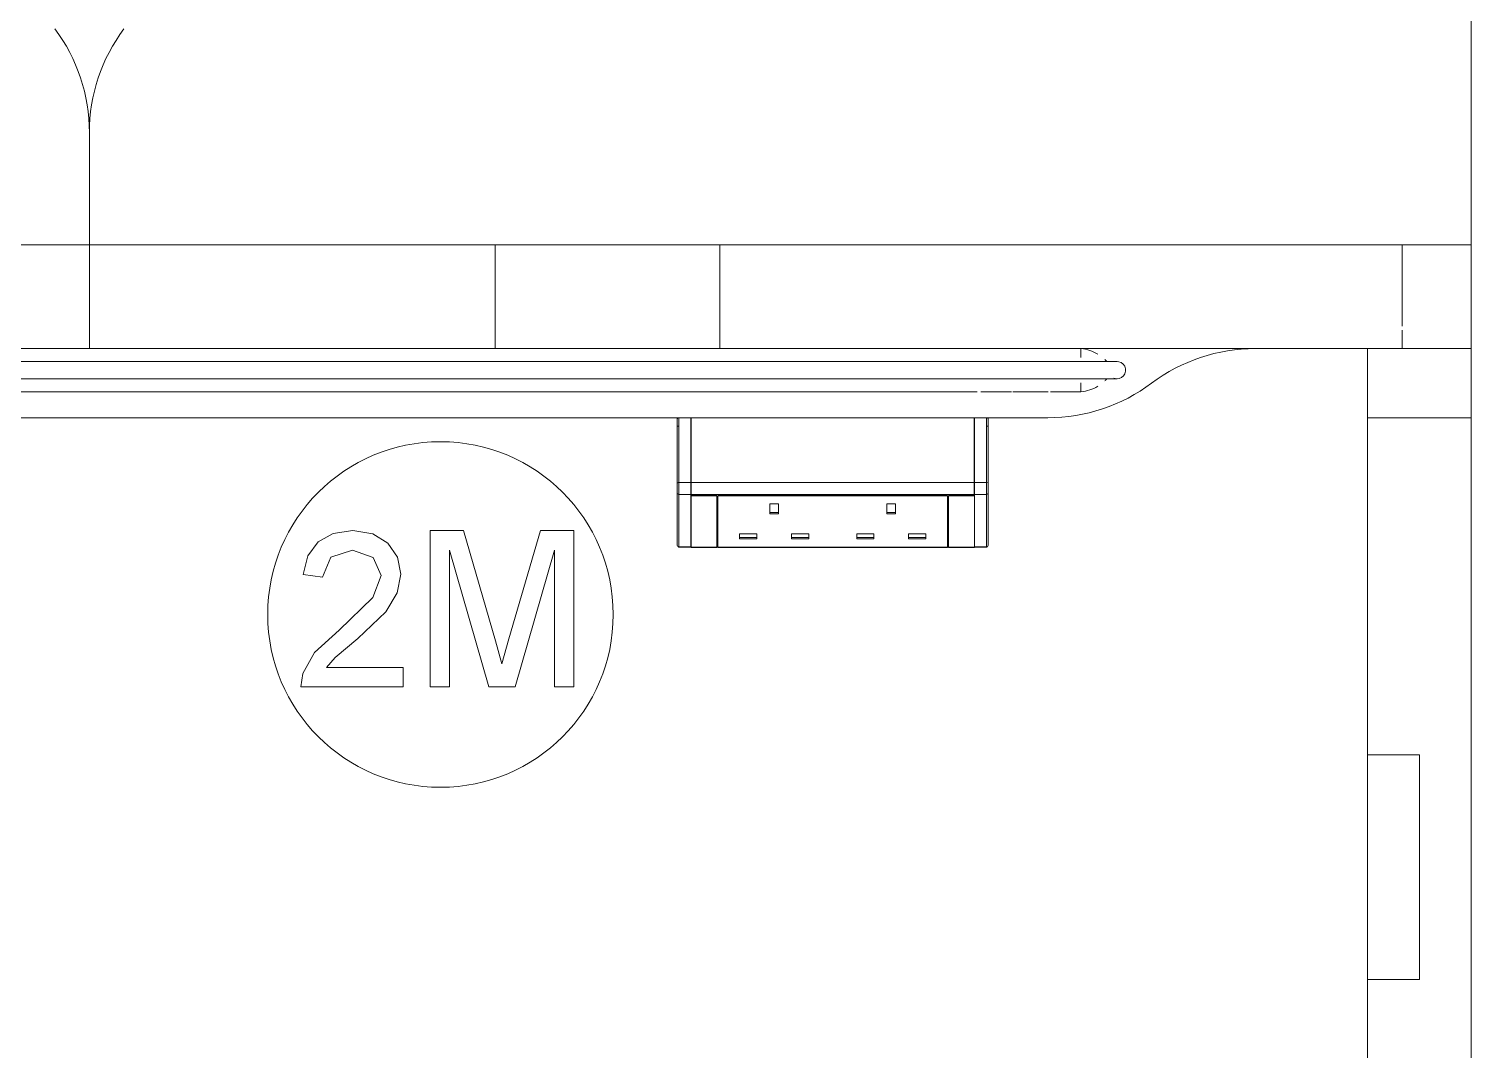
# Model space of a CAD drawing. Header units: millimetres. Extents: x 155927 to 326028, y -36033 to 97293.
# Drawn here: x 218291 to 219127, y 17704 to 18295 of the extents above; entities that cross this region are included whole.
import ezdxf

# ---------------------------------------------------------------- set-up
doc = ezdxf.new("R2010")
doc.units = ezdxf.units.MM
doc.header["$MEASUREMENT"] = 0
doc.layers.add('I-FURN', color=8, linetype='CONTINUOUS', lineweight=9)

msp = doc.modelspace()

# ---------------------------------------------------------------- linework, layer by layer
at = {"layer": 'I-FURN'}
for p, q in [((219126.52, 18109.61), (219126.52, 19509.61)), ((219126.52, 19509.61), (219126.52, 18109.61)), ((218326.52, 18234.62), (218326.52, 18109.64)), ((218326.52, 18109.64), (218326.52, 18234.62)), ((218326.52, 18109.64), (218326.52, 18234.62)), ((218326.52, 18234.62), (218326.52, 18109.64)), ((219086.52, 18169.61), (217566.52, 18169.61)), ((218091.52, 18169.61), (218561.52, 18169.61)), ((218561.52, 18169.61), (218691.52, 18169.61)), ((218561.52, 18169.61), (218561.52, 18109.64)), ((218561.52, 18169.61), (218561.52, 18109.64)), ((218691.52, 18169.61), (219126.52, 18169.61)), ((218691.52, 18169.61), (218691.52, 18109.64)), ((218691.52, 18169.61), (218691.52, 18109.64)), ((219086.52, 18169.61), (219086.52, 18122.51)), ((219086.52, 18169.61), (219086.52, 18122.51)), ((219126.52, 18169.61), (219087.04, 18169.61)), ((219126.52, 18109.61), (219126.52, 18169.61)), ((219126.52, 18169.61), (219126.52, 18109.61)), ((219086.52, 18120.19), (219086.52, 18109.61)), ((219086.52, 18120.19), (219086.52, 18109.61)), ((217759.13, 18109.61), (218883.04, 18109.61)), ((218326.52, 18109.61), (217759.13, 18109.61)), ((217802.43, 18109.64), (218840.61, 18109.64)), ((218561.52, 18109.61), (218091.52, 18109.61)), ((218883.04, 18109.61), (218326.52, 18109.61)), ((218691.52, 18109.61), (218561.52, 18109.61)), ((218883.04, 18109.61), (218691.52, 18109.61)), ((218842.65, 18109.61), (218860.37, 18109.61)), ((218861.1, 18109.64), (218866, 18109.64)), ((218866.89, 18109.61), (218881.15, 18109.61)), ((218900.61, 18109.61), (218883.04, 18109.61)), ((218900.61, 18109.61), (218883.04, 18109.61)), ((218883.04, 18109.61), (218900.61, 18109.61)), ((218883.04, 18109.61), (218900.61, 18109.61)), ((218894.98, 18109.64), (218896.04, 18109.64)), ((218900.61, 18109.61), (219126.52, 18109.61)), ((219001.52, 18109.61), (218900.61, 18109.61)), ((219001.52, 18109.61), (218900.61, 18109.61)), ((218900.61, 18109.61), (219001.52, 18109.61)), ((218900.61, 18104.43), (218900.61, 18109.61)), ((219126.52, 18109.61), (219001.52, 18109.61)), ((219126.52, 18109.61), (219001.52, 18109.61)), ((219001.52, 18109.61), (219066.52, 18109.61)), ((219126.52, 18109.61), (219001.52, 18109.61)), ((219001.52, 18109.61), (219126.52, 18109.61)), ((219066.52, 18109.61), (219086.52, 18109.61)), ((219066.52, 17874.61), (219066.52, 18109.61)), ((219066.52, 18109.61), (219066.52, 18069.61)), ((219066.52, 18109.61), (219126.52, 18109.61)), ((219066.52, 18109.61), (219126.52, 18109.61)), ((219086.52, 18109.61), (219126.52, 18109.61)), ((219126.52, 18109.61), (219126.52, 17309.61)), ((219126.52, 18069.61), (219126.52, 18109.61)), ((219126.52, 17309.61), (219126.52, 18109.61)), ((219126.52, 18109.61), (219126.52, 17309.61)), ((218840.61, 18102.11), (217802.43, 18102.11)), ((218841.48, 18102.11), (218840.61, 18102.11)), ((218844.72, 18102.11), (218841.48, 18102.11)), ((218847.95, 18102.11), (218844.72, 18102.11)), ((218851.16, 18102.11), (218847.95, 18102.11)), ((218854.36, 18102.11), (218851.16, 18102.11)), ((218857.54, 18102.11), (218854.36, 18102.11)), ((218860.69, 18102.11), (218857.54, 18102.11)), ((218863.81, 18102.11), (218860.69, 18102.11)), ((218866.89, 18102.11), (218863.81, 18102.11)), ((218869.93, 18102.11), (218866.89, 18102.11)), ((218872.92, 18102.11), (218869.93, 18102.11)), ((218875.86, 18102.11), (218872.92, 18102.11)), ((218878.75, 18102.11), (218875.86, 18102.11)), ((218881.57, 18102.11), (218878.75, 18102.11)), ((218884.33, 18102.11), (218881.57, 18102.11)), ((218887.02, 18102.11), (218884.33, 18102.11)), ((218889.63, 18102.11), (218887.02, 18102.11)), ((218892.16, 18102.11), (218889.63, 18102.11)), ((218894.62, 18102.11), (218892.16, 18102.11)), ((218896.98, 18102.11), (218894.62, 18102.11)), ((218899.26, 18102.11), (218896.98, 18102.11)), ((218901.44, 18102.11), (218899.26, 18102.11)), ((218903.53, 18102.11), (218901.44, 18102.11)), ((218905.51, 18102.11), (218903.53, 18102.11)), ((218907.39, 18102.11), (218905.51, 18102.11)), ((218909.16, 18102.11), (218907.39, 18102.11)), ((218910.83, 18102.11), (218909.16, 18102.11)), ((218912.38, 18102.11), (218910.83, 18102.11)), ((218913.82, 18102.11), (218912.38, 18102.11)), ((218915.13, 18102.11), (218913.82, 18102.11)), ((218916.34, 18102.11), (218915.13, 18102.11)), ((218917.41, 18102.11), (218916.34, 18102.11)), ((218918.37, 18102.11), (218917.41, 18102.11)), ((218919.2, 18102.11), (218918.37, 18102.11)), ((218919.91, 18102.11), (218919.2, 18102.11)), ((218920.49, 18102.11), (218919.91, 18102.11)), ((218920.94, 18102.11), (218920.49, 18102.11)), ((218921.26, 18102.11), (218920.94, 18102.11)), ((218921.46, 18102.11), (218921.26, 18102.11)), ((218921.52, 18102.11), (218921.46, 18102.11)), ((217802.43, 18092.11), (218840.61, 18092.11)), ((218840.61, 18092.11), (218843.85, 18092.11)), ((218843.85, 18092.11), (218847.08, 18092.11)), ((218847.08, 18092.11), (218850.3, 18092.11)), ((218850.3, 18092.11), (218853.5, 18092.11)), ((218853.5, 18092.11), (218856.69, 18092.11)), ((218856.69, 18092.11), (218859.84, 18092.11)), ((218859.84, 18092.11), (218862.97, 18092.11)), ((218862.97, 18092.11), (218866.06, 18092.11)), ((218866.06, 18092.11), (218869.11, 18092.11)), ((218869.11, 18092.11), (218872.12, 18092.11)), ((218872.12, 18092.11), (218875.07, 18092.11)), ((218875.07, 18092.11), (218877.97, 18092.11)), ((218877.97, 18092.11), (218880.81, 18092.11)), ((218880.81, 18092.11), (218883.59, 18092.11)), ((218883.59, 18092.11), (218886.3, 18092.11)), ((218886.3, 18092.11), (218888.93, 18092.11)), ((218888.93, 18092.11), (218891.49, 18092.11)), ((218891.49, 18092.11), (218893.96, 18092.11)), ((218893.96, 18092.11), (218896.35, 18092.11)), ((218896.35, 18092.11), (218898.65, 18092.11)), ((218898.65, 18092.11), (218900.86, 18092.11)), ((218900.61, 18084.61), (218900.61, 18089.85)), ((218900.86, 18092.11), (218902.97, 18092.11)), ((218902.97, 18092.11), (218904.98, 18092.11)), ((218904.98, 18092.11), (218906.89, 18092.11)), ((218906.89, 18092.11), (218908.7, 18092.11)), ((218908.7, 18092.11), (218910.39, 18092.11)), ((218910.39, 18092.11), (218911.97, 18092.11)), ((218911.97, 18092.11), (218913.44, 18092.11)), ((218913.44, 18092.11), (218914.79, 18092.11)), ((218914.79, 18092.11), (218916.02, 18092.11)), ((218916.02, 18092.11), (218917.14, 18092.11)), ((218917.14, 18092.11), (218918.12, 18092.11)), ((218918.12, 18092.11), (218918.99, 18092.11)), ((218918.99, 18092.11), (218919.73, 18092.11)), ((218919.73, 18092.11), (218920.34, 18092.11)), ((218920.34, 18092.11), (218920.83, 18092.11)), ((218920.83, 18092.11), (218921.19, 18092.11)), ((218921.19, 18092.11), (218921.42, 18092.11)), ((218921.42, 18092.11), (218921.52, 18092.11)), ((218921.52, 18092.11), (218921.52, 18092.11)), ((218840.61, 18084.59), (217802.43, 18084.59)), ((218860.37, 18084.61), (218842.65, 18084.61)), ((218866, 18084.59), (218861.1, 18084.59)), ((218881.71, 18084.61), (218865.85, 18084.61)), ((218900.61, 18084.61), (218883.04, 18084.61)), ((218896.04, 18084.59), (218894.98, 18084.59)), ((218667.82, 18069.61), (217771.52, 18069.61)), ((217771.52, 18069.61), (218667.82, 18069.61)), ((218666.82, 18064.62), (218666.82, 18068.62)), ((218666.82, 18068.62), (218666.82, 18031.59)), ((218666.82, 18064.62), (218667.82, 18064.62)), ((218666.82, 18026.06), (218666.82, 18064.62)), ((218674.82, 18069.62), (218667.82, 18069.62)), ((218667.82, 18032.16), (218667.82, 18069.61)), ((218667.82, 18069.61), (218674.82, 18069.61)), ((218674.82, 18032.16), (218674.82, 18069.61)), ((218838.82, 18069.62), (218674.92, 18069.62)), ((218674.92, 18069.61), (218838.82, 18069.61)), ((218674.92, 18069.61), (218674.92, 18032.16)), ((218838.82, 18032.16), (218838.82, 18069.61)), ((218845.94, 18069.62), (218838.94, 18069.62)), ((218845.94, 18069.61), (218838.94, 18069.61)), ((218838.94, 18069.61), (218838.94, 18032.16)), ((218881.52, 18069.61), (218845.94, 18069.61)), ((218845.94, 18069.61), (218881.52, 18069.61)), ((218845.94, 18069.61), (218845.94, 18032.16)), ((218845.94, 18064.62), (218846.94, 18064.62)), ((218846.94, 18068.62), (218846.94, 18068.62)), ((218846.94, 18031.59), (218846.94, 18068.62)), ((218846.94, 18068.62), (218846.94, 18064.62)), ((218846.94, 18064.62), (218846.94, 18026.06)), ((219066.52, 18069.61), (219066.52, 17349.61)), ((219066.52, 18069.61), (219126.52, 18069.61)), ((219066.52, 18069.61), (219126.52, 18069.61)), ((219126.52, 17349.61), (219126.52, 18069.61)), ((218666.82, 18031.59), (218666.82, 18026.06)), ((218667.82, 18025.24), (218667.82, 18032.16)), ((218667.82, 18032.16), (218674.82, 18032.16)), ((218674.82, 18025.24), (218674.82, 18032.16)), ((218674.92, 18032.16), (218838.82, 18032.16)), ((218674.92, 18032.16), (218674.92, 18025.24)), ((218838.82, 18025.24), (218838.82, 18032.16)), ((218845.94, 18032.16), (218838.94, 18032.16)), ((218838.94, 18032.16), (218838.94, 18025.24)), ((218845.94, 18032.16), (218845.94, 18025.24)), ((218846.94, 18026.06), (218846.94, 18031.59)), ((218666.82, 18026.06), (218666.82, 17995.78)), ((218666.82, 18026.06), (218666.82, 17995.78)), ((218667.82, 17994.96), (218667.82, 18025.24)), ((218667.82, 18025.24), (218674.82, 18025.24)), ((218674.82, 17994.96), (218674.82, 18025.24)), ((218674.88, 18024.4), (218689.88, 18024.4)), ((218674.88, 17994.58), (218674.88, 18024.4)), ((218674.92, 18025.24), (218838.82, 18025.24)), ((218674.92, 18024.6), (218674.92, 18025.24)), ((218689.88, 18024.6), (218674.92, 18024.6)), ((218689.88, 18024.4), (218689.88, 17994.58)), ((218823.38, 18024.6), (218690.38, 18024.6)), ((218690.38, 18024.4), (218823.38, 18024.4)), ((218690.38, 17994.58), (218690.38, 18024.4)), ((218823.38, 17994.58), (218823.38, 18024.4)), ((218838.82, 18024.6), (218823.88, 18024.6)), ((218823.88, 18024.4), (218838.88, 18024.4)), ((218823.88, 17994.58), (218823.88, 18024.4)), ((218838.82, 18025.24), (218838.82, 18024.6)), ((218838.88, 18024.4), (218838.88, 18026.86)), ((218838.88, 18024.4), (218838.88, 17994.58)), ((218845.94, 18025.24), (218838.94, 18025.24)), ((218838.94, 18025.24), (218838.94, 17994.96)), ((218845.94, 18025.24), (218845.94, 17994.96)), ((218846.94, 17995.78), (218846.94, 18026.06)), ((218846.94, 17995.78), (218846.94, 18026.06)), ((218725.49, 18019.68), (218720.49, 18019.68)), ((218720.49, 18019.68), (218720.49, 18013.94)), ((218720.49, 18014.68), (218725.49, 18014.68)), ((218720.49, 18013.94), (218725.49, 18013.94)), ((218725.49, 18013.94), (218725.49, 18019.68)), ((218788.28, 18013.94), (218788.28, 18019.68)), ((218788.28, 18019.68), (218793.28, 18019.68)), ((218788.28, 18014.68), (218793.28, 18014.68)), ((218788.28, 18013.94), (218793.28, 18013.94)), ((218793.28, 18013.94), (218793.28, 18019.68)), ((218479.09, 18004.27), (218467.73, 18002.64)), ((218490.54, 18002.46), (218479.09, 18004.27)), ((218543.17, 18004.27), (218523.73, 18004.27)), ((218523.73, 18004.27), (218523.73, 17913.86)), ((218561.67, 17940.54), (218543.17, 18004.27)), ((218587.63, 18004.27), (218569.44, 17941.65)), ((218607.07, 18004.27), (218587.63, 18004.27)), ((218607.07, 17913.86), (218607.07, 18004.27)), ((218458.93, 17997.76), (218453.01, 17989.77)), ((218467.73, 18002.64), (218458.93, 17997.76)), ((218499.32, 17997.03), (218490.54, 18002.46)), ((218504.91, 17988.92), (218499.32, 17997.03)), ((218702.99, 17999.6), (218702.99, 18002.47)), ((218702.99, 18002.47), (218712.99, 18002.47)), ((218702.99, 18000.34), (218712.99, 18000.34)), ((218702.99, 17999.6), (218712.99, 17999.6)), ((218712.99, 17999.6), (218712.99, 18002.47)), ((218732.99, 17999.6), (218732.99, 18002.47)), ((218732.99, 18002.47), (218742.99, 18002.47)), ((218732.99, 18000.34), (218742.99, 18000.34)), ((218732.99, 17999.6), (218742.99, 17999.6)), ((218742.99, 17999.6), (218742.99, 18002.47)), ((218770.78, 17999.6), (218770.78, 18002.47)), ((218770.78, 18002.47), (218780.78, 18002.47)), ((218770.78, 18000.34), (218780.78, 18000.34)), ((218770.78, 17999.6), (218780.78, 17999.6)), ((218780.78, 17999.6), (218780.78, 18002.47)), ((218800.78, 17999.6), (218800.78, 18002.47)), ((218800.78, 18002.47), (218810.78, 18002.47)), ((218800.78, 18000.34), (218810.78, 18000.34)), ((218800.78, 17999.6), (218810.78, 17999.6)), ((218810.78, 17999.6), (218810.78, 18002.47)), ((218453.01, 17989.77), (218450.27, 17978.84)), ((218461.57, 17977.43), (218466.32, 17988.84)), ((218466.32, 17988.84), (218478.85, 17992.97)), ((218478.85, 17992.97), (218490.87, 17988.74)), ((218490.87, 17988.74), (218495.47, 17978.38)), ((218506.77, 17979.06), (218504.91, 17988.92)), ((218535.03, 17913.86), (218535.03, 17992.97)), ((218535.03, 17992.97), (218557.74, 17913.86)), ((218573.06, 17913.86), (218595.77, 17992.97)), ((218595.77, 17992.97), (218595.77, 17913.86)), ((218667.08, 17995.11), (218667.05, 17995.14)), ((218667.82, 17994.78), (218667.82, 17994.96)), ((218667.82, 17994.96), (218674.82, 17994.96)), ((218667.82, 17994.78), (218674.82, 17994.78)), ((218667.82, 17994.78), (218674.82, 17994.78)), ((218674.82, 17994.78), (218667.82, 17994.78)), ((218674.82, 17994.78), (218674.82, 17994.96)), ((218689.88, 17994.58), (218674.88, 17994.58)), ((218674.92, 17994.78), (218838.82, 17994.78)), ((218690.38, 17994.96), (218689.88, 17994.96)), ((218823.38, 17994.58), (218690.38, 17994.58)), ((218823.88, 17994.96), (218823.38, 17994.96)), ((218838.88, 17994.58), (218823.88, 17994.58)), ((218845.94, 17994.96), (218838.94, 17994.96)), ((218838.94, 17994.96), (218838.94, 17994.78)), ((218838.94, 17994.78), (218845.94, 17994.78)), ((218838.94, 17994.78), (218845.94, 17994.78)), ((218838.94, 17994.78), (218845.94, 17994.78)), ((218845.94, 17994.96), (218845.94, 17994.78)), ((218846.72, 17995.15), (218846.7, 17995.12)), ((218450.27, 17978.84), (218461.57, 17977.43)), ((218504.76, 17968.35), (218506.77, 17979.06)), ((218495.47, 17978.38), (218490.59, 17965.57)), ((218490.59, 17965.57), (218471.08, 17946.75)), ((218498.09, 17957.26), (218504.76, 17968.35)), ((218481.9, 17941.78), (218498.09, 17957.26)), ((218471.08, 17946.75), (218456.93, 17933.65)), ((218468.9, 17930.91), (218481.9, 17941.78)), ((218565.4, 17927.23), (218561.67, 17940.54)), ((218569.44, 17941.65), (218565.4, 17927.23)), ((218456.93, 17933.65), (218450.07, 17921.65)), ((218463.8, 17925.16), (218468.9, 17930.91)), ((218450.07, 17921.65), (218448.85, 17913.86)), ((218508.19, 17925.16), (218463.8, 17925.16)), ((218508.19, 17913.86), (218508.19, 17925.16)), ((218448.85, 17913.86), (218508.19, 17913.86)), ((218523.73, 17913.86), (218535.03, 17913.86)), ((218557.74, 17913.86), (218573.06, 17913.86)), ((218595.77, 17913.86), (218607.07, 17913.86)), ((219066.52, 17744.61), (219066.52, 17874.61)), ((219066.52, 17874.61), (219096.52, 17874.61)), ((219066.52, 17874.61), (219096.52, 17874.61)), ((219096.52, 17874.61), (219096.52, 17744.61)), ((219096.52, 17744.61), (219096.52, 17874.61)), ((219066.52, 17309.61), (219066.52, 17744.61)), ((219096.52, 17744.61), (219066.52, 17744.61)), ((219066.52, 17744.61), (219096.52, 17744.61))]:
    msp.add_line(p, q, dxfattribs=at)
at = {"layer": 'I-FURN', "flags": 128}
for points in [[(218666.82, 18068.62), (218666.82, 18068.66), (218666.83, 18068.7), (218666.83, 18068.74), (218666.84, 18068.78), (218666.84, 18068.82), (218666.85, 18068.86), (218666.86, 18068.9), (218666.87, 18068.94), (218666.89, 18068.98), (218666.9, 18069.01), (218666.92, 18069.05), (218666.94, 18069.09), (218666.95, 18069.12), (218666.98, 18069.15), (218667, 18069.19), (218667.02, 18069.22), (218667.04, 18069.25), (218667.07, 18069.28), (218667.1, 18069.31), (218667.13, 18069.34), (218667.15, 18069.37), (218667.19, 18069.39), (218667.22, 18069.42), (218667.25, 18069.44), (218667.28, 18069.47), (218667.32, 18069.49), (218667.35, 18069.51), (218667.39, 18069.52), (218667.42, 18069.54), (218667.46, 18069.56), (218667.5, 18069.57), (218667.54, 18069.58), (218667.57, 18069.59), (218667.61, 18069.6), (218667.65, 18069.61), (218667.69, 18069.62), (218667.73, 18069.62), (218667.77, 18069.62), (218667.81, 18069.62), (218667.82, 18069.62)], [(218666.82, 18064.62), (218666.82, 18064.78), (218666.82, 18064.94), (218666.82, 18065.1), (218666.82, 18065.26), (218666.82, 18065.42), (218666.82, 18065.57), (218666.82, 18065.73), (218666.82, 18065.88), (218666.82, 18066.03), (218666.82, 18066.18), (218666.82, 18066.33), (218666.82, 18066.47), (218666.82, 18066.61), (218666.82, 18066.75), (218666.82, 18066.88), (218666.82, 18067.01), (218666.82, 18067.14), (218666.82, 18067.26), (218666.82, 18067.38), (218666.82, 18067.49), (218666.82, 18067.6), (218666.82, 18067.71), (218666.82, 18067.81), (218666.82, 18067.9), (218666.82, 18067.99), (218666.82, 18068.07), (218666.82, 18068.15), (218666.82, 18068.22), (218666.82, 18068.29), (218666.82, 18068.35), (218666.82, 18068.41), (218666.82, 18068.46), (218666.82, 18068.5), (218666.82, 18068.54), (218666.82, 18068.57), (218666.82, 18068.59), (218666.82, 18068.61), (218666.82, 18068.62), (218666.82, 18068.62)], [(218666.82, 18068.62), (218666.82, 18068.62), (218666.82, 18068.62)], [(218666.82, 18068.62), (218666.82, 18068.34), (218666.82, 18067.92), (218666.82, 18067.37), (218666.82, 18066.69), (218666.82, 18065.87), (218666.82, 18064.93), (218666.82, 18063.85), (218666.82, 18062.64), (218666.82, 18061.3), (218666.82, 18059.84), (218666.82, 18058.26), (218666.82, 18056.56), (218666.82, 18054.74), (218666.82, 18052.81), (218666.82, 18050.76), (218666.82, 18048.61), (218666.82, 18046.35), (218666.82, 18044), (218666.82, 18041.54), (218666.82, 18038.99), (218666.82, 18036.36), (218666.82, 18033.64), (218666.82, 18031.59)], [(218845.94, 18069.62), (218845.98, 18069.62), (218846.02, 18069.62), (218846.06, 18069.62), (218846.1, 18069.61), (218846.14, 18069.6), (218846.18, 18069.59), (218846.22, 18069.58), (218846.26, 18069.57), (218846.3, 18069.56), (218846.33, 18069.54), (218846.37, 18069.53), (218846.41, 18069.51), (218846.44, 18069.49), (218846.48, 18069.47), (218846.51, 18069.45), (218846.54, 18069.43), (218846.57, 18069.4), (218846.6, 18069.38), (218846.63, 18069.35), (218846.66, 18069.32), (218846.69, 18069.29), (218846.71, 18069.26), (218846.74, 18069.23), (218846.76, 18069.2), (218846.79, 18069.16), (218846.81, 18069.13), (218846.83, 18069.09), (218846.84, 18069.06), (218846.86, 18069.02), (218846.88, 18068.99), (218846.89, 18068.95), (218846.9, 18068.91), (218846.91, 18068.87), (218846.92, 18068.83), (218846.93, 18068.79), (218846.94, 18068.75), (218846.94, 18068.71), (218846.94, 18068.67), (218846.94, 18068.63), (218846.94, 18068.62)], [(218846.94, 18031.59), (218846.94, 18034.37), (218846.94, 18037.07), (218846.94, 18039.68), (218846.94, 18042.21), (218846.94, 18044.64), (218846.94, 18046.97), (218846.94, 18049.2), (218846.94, 18051.32), (218846.94, 18053.33), (218846.94, 18055.24), (218846.94, 18057.03), (218846.94, 18058.7), (218846.94, 18060.25), (218846.94, 18061.67), (218846.94, 18062.97), (218846.94, 18064.15), (218846.94, 18065.19), (218846.94, 18066.11), (218846.94, 18066.89), (218846.94, 18067.53), (218846.94, 18068.05), (218846.94, 18068.43), (218846.94, 18068.62)], [(218846.94, 18068.62), (218846.94, 18068.62), (218846.94, 18068.61), (218846.94, 18068.59), (218846.94, 18068.57), (218846.94, 18068.54), (218846.94, 18068.51), (218846.94, 18068.47), (218846.94, 18068.42), (218846.94, 18068.37), (218846.94, 18068.31), (218846.94, 18068.24), (218846.94, 18068.17), (218846.94, 18068.09), (218846.94, 18068.01), (218846.94, 18067.92), (218846.94, 18067.83), (218846.94, 18067.73), (218846.94, 18067.63), (218846.94, 18067.52), (218846.94, 18067.41), (218846.94, 18067.29), (218846.94, 18067.17), (218846.94, 18067.05), (218846.94, 18066.92), (218846.94, 18066.78), (218846.94, 18066.65), (218846.94, 18066.51), (218846.94, 18066.37), (218846.94, 18066.22), (218846.94, 18066.07), (218846.94, 18065.92), (218846.94, 18065.77), (218846.94, 18065.62), (218846.94, 18065.46), (218846.94, 18065.3), (218846.94, 18065.15), (218846.94, 18064.99), (218846.94, 18064.83), (218846.94, 18064.67), (218846.94, 18064.62)], [(218666.82, 18031.59), (218666.82, 18031.46), (218666.82, 18031.32), (218666.82, 18031.18), (218666.82, 18031.04), (218666.82, 18030.89), (218666.82, 18030.74), (218666.82, 18030.59), (218666.82, 18030.44), (218666.82, 18030.28), (218666.82, 18030.13), (218666.82, 18029.97), (218666.82, 18029.81), (218666.82, 18029.65), (218666.82, 18029.49), (218666.82, 18029.33), (218666.82, 18029.17), (218666.82, 18029.01), (218666.82, 18028.85), (218666.82, 18028.7), (218666.82, 18028.54), (218666.82, 18028.38), (218666.82, 18028.23), (218666.82, 18028.07), (218666.82, 18027.92), (218666.82, 18027.78), (218666.82, 18027.63), (218666.82, 18027.49), (218666.82, 18027.35), (218666.82, 18027.21), (218666.82, 18027.07), (218666.82, 18026.94), (218666.82, 18026.82), (218666.82, 18026.7), (218666.82, 18026.58), (218666.82, 18026.46), (218666.82, 18026.35), (218666.82, 18026.25), (218666.82, 18026.15), (218666.82, 18026.06)], [(218846.94, 18026.06), (218846.94, 18026.15), (218846.94, 18026.25), (218846.94, 18026.35), (218846.94, 18026.46), (218846.94, 18026.58), (218846.94, 18026.7), (218846.94, 18026.82), (218846.94, 18026.94), (218846.94, 18027.07), (218846.94, 18027.21), (218846.94, 18027.35), (218846.94, 18027.49), (218846.94, 18027.63), (218846.94, 18027.78), (218846.94, 18027.92), (218846.94, 18028.08), (218846.94, 18028.23), (218846.94, 18028.38), (218846.94, 18028.54), (218846.94, 18028.7), (218846.94, 18028.85), (218846.94, 18029.01), (218846.94, 18029.17), (218846.94, 18029.33), (218846.94, 18029.49), (218846.94, 18029.65), (218846.94, 18029.81), (218846.94, 18029.97), (218846.94, 18030.13), (218846.94, 18030.28), (218846.94, 18030.44), (218846.94, 18030.59), (218846.94, 18030.74), (218846.94, 18030.89), (218846.94, 18031.04), (218846.94, 18031.18), (218846.94, 18031.32), (218846.94, 18031.46), (218846.94, 18031.59)], [(218667.82, 17994.78), (218667.78, 17994.78), (218667.74, 17994.78), (218667.7, 17994.78), (218667.66, 17994.79), (218667.62, 17994.8), (218667.58, 17994.81), (218667.55, 17994.82), (218667.51, 17994.83), (218667.47, 17994.84), (218667.43, 17994.86), (218667.4, 17994.87), (218667.36, 17994.89), (218667.33, 17994.91)], [(218846.45, 17994.91), (218846.42, 17994.9), (218846.38, 17994.88), (218846.34, 17994.86), (218846.31, 17994.85), (218846.27, 17994.83), (218846.23, 17994.82), (218846.19, 17994.81), (218846.15, 17994.8), (218846.11, 17994.79), (218846.07, 17994.79), (218846.03, 17994.78), (218845.99, 17994.78), (218845.95, 17994.78), (218845.94, 17994.78)]]:
    msp.add_lwpolyline(points, dxfattribs=at)
at = {"layer": 'I-FURN'}
for centre, radius, start, end in [((218226.52, 18234.62), 100, 0, 36.8699), ((218226.52, 18234.62), 100, 0, 36.8699), ((218426.52, 18234.62), 100, 143.1301, 180), ((218426.52, 18234.62), 100, 143.1301, 180), ((218898.28, 18086.15), 23.6, 59.14362, 83.99718), ((219001.52, 18009.61), 100, 90, 126.8699), ((219001.52, 18009.61), 100, 90, 126.8699), ((218908.66, 18097.11), 8.51, 35.54054, 46.54863), ((218921.52, 18097.11), 5, 248.17478, 96.91519), ((218881.52, 18169.61), 100, 270, 306.8699), ((218881.52, 18169.61), 100, 270, 306.8699), ((218898.28, 18108.07), 23.6, 275.66638, 300.85638), ((218908.66, 18097.11), 8.51, 313.45137, 324.45946), ((218529.79, 17955.73), 100, 0, 180), ((218529.79, 17955.73), 100, 180, 0)]:
    msp.add_arc(centre, radius, start, end, dxfattribs=at)
for centre, major_axis, ratio, start_param, end_param in [((218667.82, 18068.62), (1, 0), 0.998113, 1.570796, 3.141593), ((218845.94, 18068.62), (1, 0), 0.998113, 0, 1.570796), ((218667.82, 18031.59), (1, 0), 0.56467, 1.570796, 3.141593), ((218845.94, 18031.59), (1, 0), 0.56467, 0, 1.570796), ((218667.82, 18026.06), (1, 0), 0.819152, 3.141593, 4.712389), ((218845.94, 18026.06), (1, 0), 0.819152, 4.712389, 6.283185), ((218667.82, 17995.78), (-1, 0), 0.819152, 0, 1.570796), ((218845.94, 17995.78), (1, 0), 0.819152, 4.712389, 6.283185)]:
    msp.add_ellipse(centre, major_axis=major_axis, ratio=ratio, start_param=start_param, end_param=end_param, dxfattribs=at)

doc.saveas('drawing.dxf')
